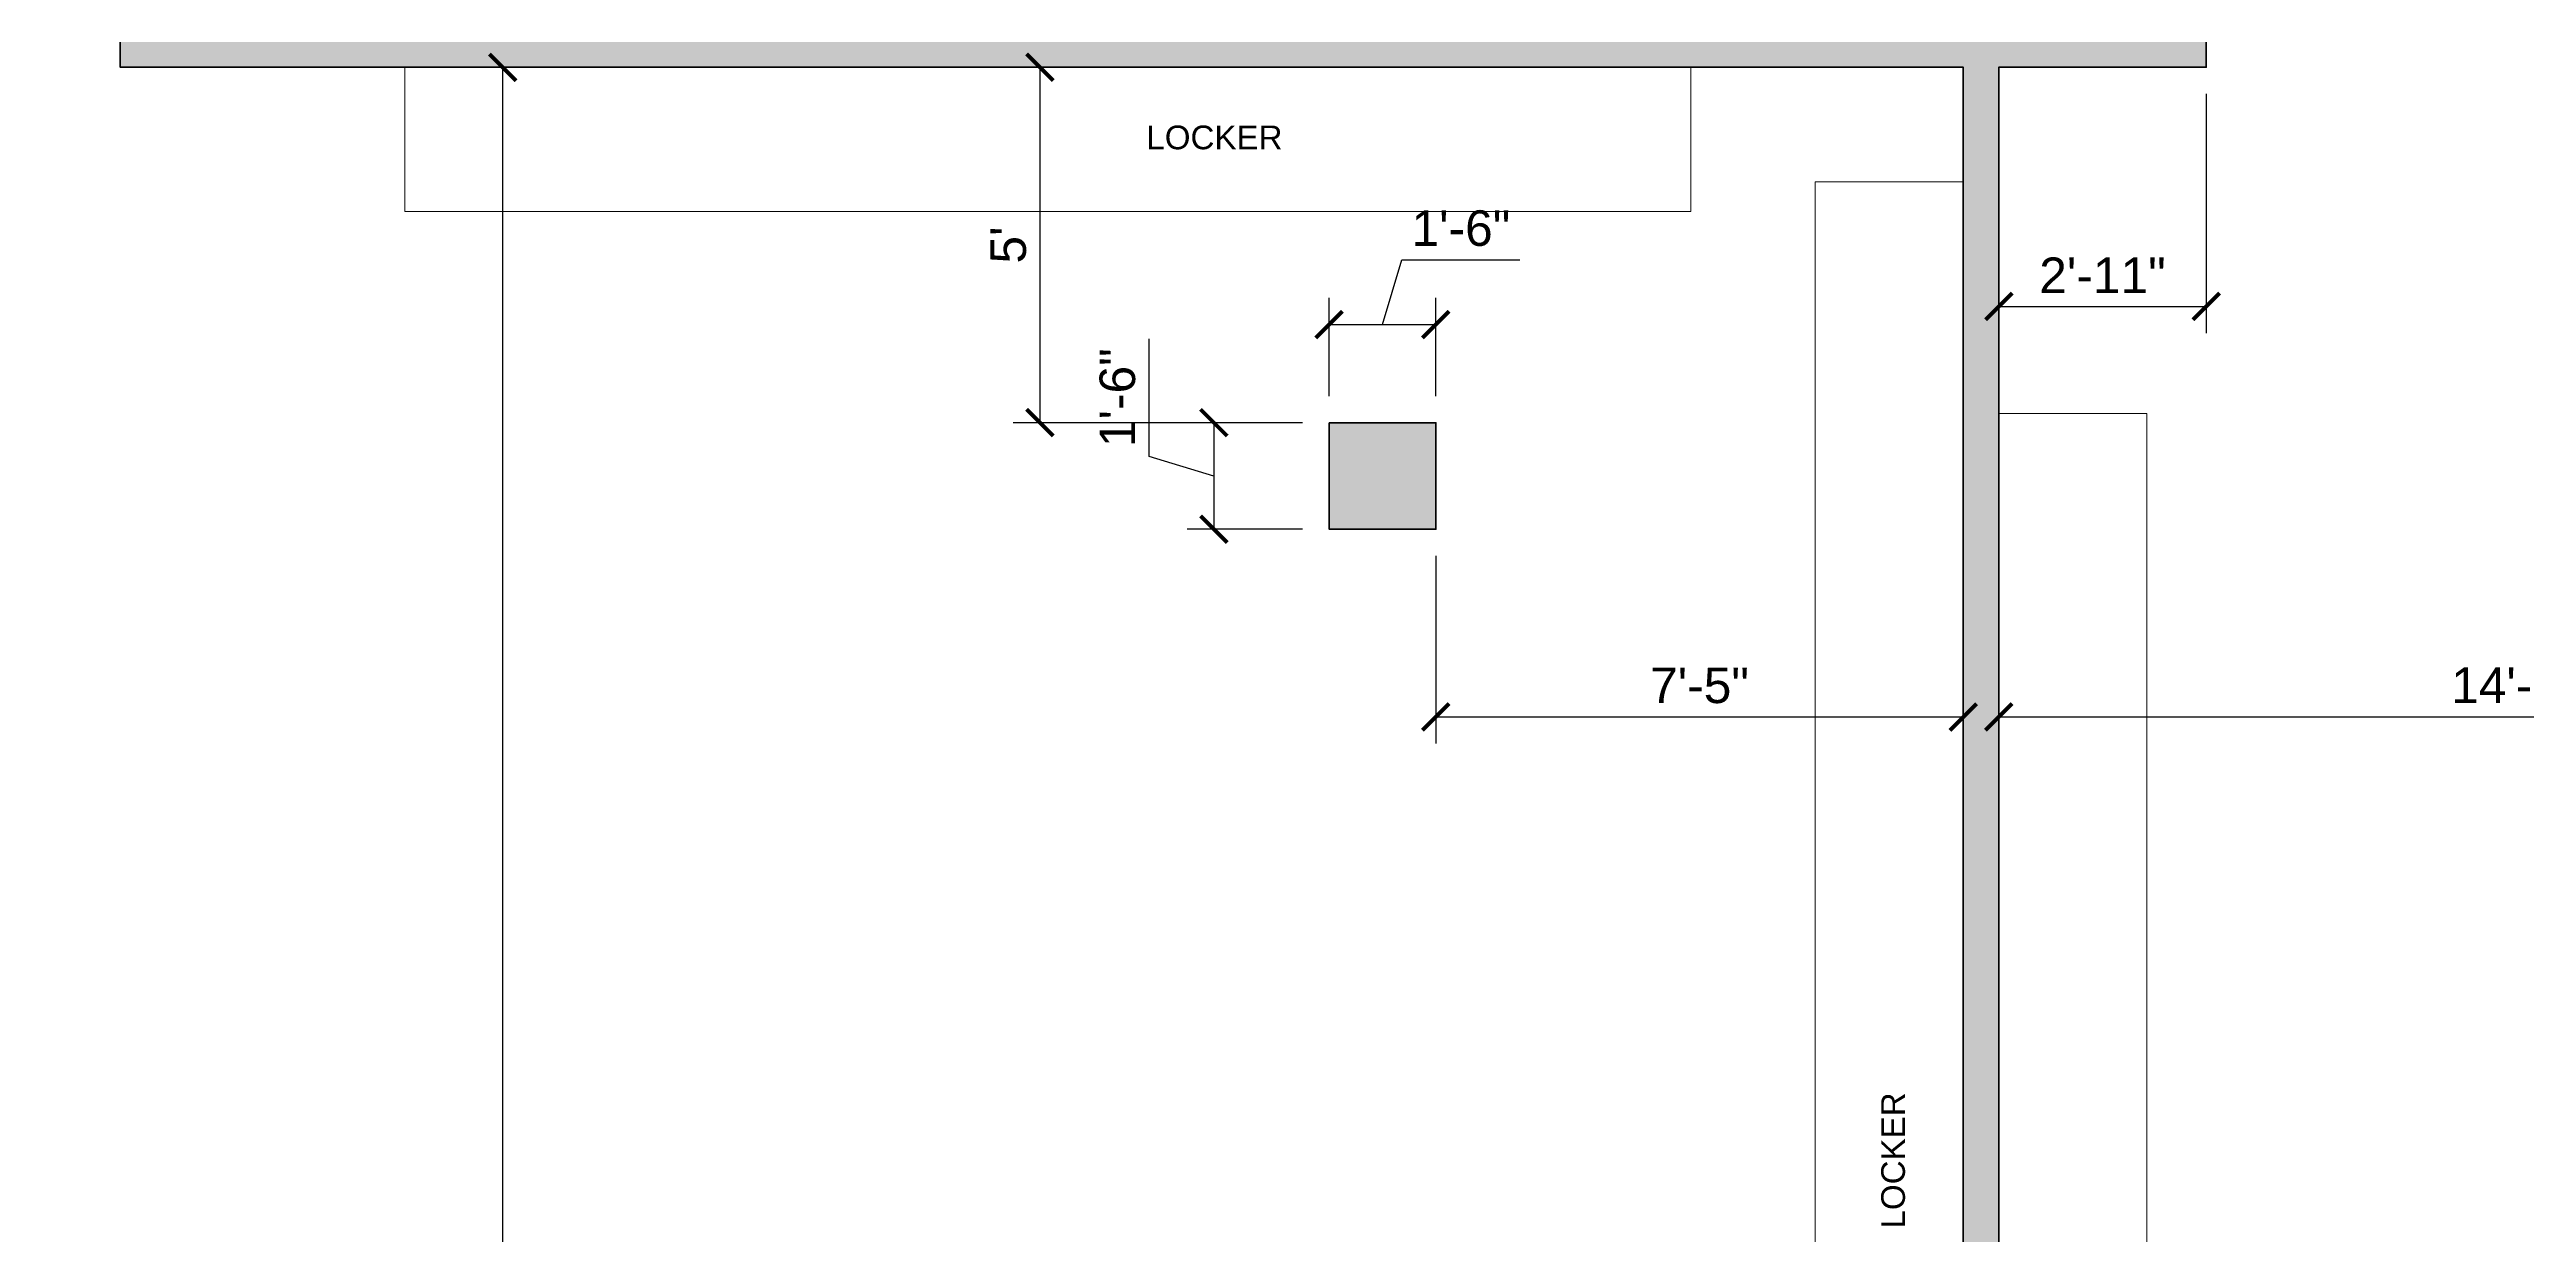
# Model space of a CAD drawing. Header units: inches. Extents: x -2078 to 106214, y -964 to 6385.
# Drawn here: x 44274.4 to 44692.4, y 3831.5 to 4031.5 of the extents above; entities that cross this region are included whole.
import ezdxf

# ---------------------------------------------------------------- set-up
doc = ezdxf.new("R2010")
doc.units = ezdxf.units.IN
doc.header["$MEASUREMENT"] = 0
for name, color, linetype, lineweight in [('A-ANNO', 2, 'Continuous', 5), ('A-ANNO-DIMS', 1, 'Continuous', 9), ('A-DETAIL-3', 40, 'Continuous', 15), ('A-DETL-THIN', 151, 'Continuous', 9), ('A-WALL', 3, 'Continuous', 40)]:
    doc.layers.add(name, color=color, linetype=linetype, lineweight=lineweight)
doc.layers.add('A-HATCH', color=9, linetype='Continuous')
doc.styles.add('Arial_1', font='arial.ttf', dxfattribs={"height": 0.0625})
doc.styles.add('JC', font='arial.ttf', dxfattribs={"height": 0.125})
doc.dimstyles.new('JC-DIMS', dxfattribs={"dimtxt": 0.125, "dimasz": 0.09375, "dimexe": 0.09375, "dimexo": 0.09375, "dimgap": 0.046875, "dimtad": 1, "dimdec": 1, "dimzin": 0, "dimdsep": 46, "dimlunit": 4, "dimtxsty": 'JC', "dimblk": 'ARCHTICK', "dimcen": 0.09, "dimclrd": 1, "dimclre": 1, "dimclrt": 256, "dimadec": 0, "dimazin": 0, "dimtfac": 1, "dimtdec": 1, "dimtofl": 0, "dimtmove": 1, "dimatfit": 3, "dimfxl": 1, "dimtolj": 1, "dimtzin": 0, "dimarcsym": 0})

# ---------------------------------------------------------------- blocks, each defined once
blk = doc.blocks.new('_ArchTick')
at = {"color": 0, "linetype": 'ByBlock', "const_width": 0.15}
blk.add_lwpolyline([(-0.5, -0.5), (0.5, 0.5)], dxfattribs=at)
blk = doc.blocks.new('*D2214')
at = {"layer": 'A-ANNO-DIMS', "color": 1, "lineweight": -2, "transparency": 16777216}
for p, q in [((44499.38, 3985.09), (44502.66, 3996.03)), ((44502.66, 3996.03), (44522.55, 3996.03)), ((44490.38, 3973.03), (44490.38, 3989.59)), ((44508.38, 3973.03), (44508.38, 3989.59)), ((44490.38, 3985.09), (44508.38, 3985.09))]:
    blk.add_line(p, q, dxfattribs=at)
at = {"layer": 'Defpoints', "color": 0, "transparency": 16777216}
for p in [(44508.38, 3985.09), (44490.38, 3968.53), (44508.38, 3968.53)]:
    blk.add_point(p, dxfattribs=at)
at = {"layer": 'A-ANNO-DIMS', "color": 1, "lineweight": -2, "transparency": 16777216, "xscale": 4.5, "yscale": 4.5, "zscale": 4.5, "rotation": 180}
blk.add_blockref('_ArchTick', (44490.38, 3985.09), dxfattribs=at)
at = {"layer": 'A-ANNO-DIMS', "color": 1, "lineweight": -2, "transparency": 16777216, "xscale": 4.5, "yscale": 4.5, "zscale": 4.5}
blk.add_blockref('_ArchTick', (44508.38, 3985.09), dxfattribs=at)
at = {"layer": 'A-ANNO-DIMS', "color": 2, "transparency": 16777216, "insert": (44512.61, 4001.34), "char_height": 6, "width": 0.4008, "attachment_point": 5, "style": 'JC'}
blk.add_mtext('\\A1;1\'-6"', dxfattribs=at)
blk = doc.blocks.new('*D2216')
at = {"layer": 'A-ANNO-DIMS', "color": 1, "lineweight": -2, "transparency": 16777216}
for p, q in [((44459.98, 3962.81), (44459.98, 3982.7)), ((44485.88, 3968.53), (44466.42, 3968.53)), ((44470.92, 3968.53), (44470.92, 3950.53)), ((44470.92, 3959.53), (44459.98, 3962.81)), ((44485.88, 3950.53), (44466.42, 3950.53))]:
    blk.add_line(p, q, dxfattribs=at)
at = {"layer": 'Defpoints', "color": 0, "transparency": 16777216}
for p in [(44490.38, 3968.53), (44470.92, 3950.53), (44490.38, 3950.53)]:
    blk.add_point(p, dxfattribs=at)
at = {"layer": 'A-ANNO-DIMS', "color": 1, "lineweight": -2, "transparency": 16777216, "xscale": 4.5, "yscale": 4.5, "zscale": 4.5}
for p, rotation in [((44470.92, 3968.53), 90), ((44470.92, 3950.53), 270)]:
    blk.add_blockref('_ArchTick', p, dxfattribs=dict(at, rotation=rotation))
at = {"layer": 'A-ANNO-DIMS', "color": 2, "transparency": 16777216, "insert": (44454.67, 3972.76), "char_height": 6, "width": 0.4008, "attachment_point": 5, "rotation": 90, "style": 'JC'}
blk.add_mtext('\\A1;1\'-6"', dxfattribs=at)
blk = doc.blocks.new('*D2220')
at = {"layer": 'A-ANNO-DIMS', "color": 1, "lineweight": -2, "transparency": 16777216}
for p, q in [((44349.75, 4028.53), (44355.41, 4028.53)), ((44350.91, 3564.53), (44350.91, 4028.53)), ((44349.75, 3564.53), (44355.41, 3564.53))]:
    blk.add_line(p, q, dxfattribs=at)
at = {"layer": 'Defpoints', "color": 0, "transparency": 16777216}
for p in [(44345.25, 4028.53), (44350.91, 4028.53), (44345.25, 3564.53)]:
    blk.add_point(p, dxfattribs=at)
at = {"layer": 'A-ANNO-DIMS', "color": 1, "lineweight": -2, "transparency": 16777216, "xscale": 4.5, "yscale": 4.5, "zscale": 4.5}
for p, rotation in [((44350.91, 4028.53), 90), ((44350.91, 3564.53), 270)]:
    blk.add_blockref('_ArchTick', p, dxfattribs=dict(at, rotation=rotation))
at = {"layer": 'A-ANNO-DIMS', "color": 2, "transparency": 16777216, "insert": (44345.59, 3796.53), "char_height": 6, "width": 0.4874, "attachment_point": 5, "rotation": 90, "style": 'JC'}
blk.add_mtext('\\A1;38\'-8"', dxfattribs=at)
blk = doc.blocks.new('*D2116')
at = {"layer": 'A-ANNO-DIMS', "color": 1, "lineweight": -2, "transparency": 16777216}
for p, q in [((44638.38, 4024.03), (44638.38, 3983.66)), ((44603.38, 3989.31), (44603.38, 3983.66)), ((44603.38, 3988.16), (44638.38, 3988.16))]:
    blk.add_line(p, q, dxfattribs=at)
at = {"layer": 'Defpoints', "color": 0, "transparency": 16777216}
for p in [(44638.38, 4028.53), (44603.38, 3993.81), (44638.38, 3988.16)]:
    blk.add_point(p, dxfattribs=at)
at = {"layer": 'A-ANNO-DIMS', "color": 1, "lineweight": -2, "transparency": 16777216, "xscale": 4.5, "yscale": 4.5, "zscale": 4.5, "rotation": 180}
blk.add_blockref('_ArchTick', (44603.38, 3988.16), dxfattribs=at)
at = {"layer": 'A-ANNO-DIMS', "color": 1, "lineweight": -2, "transparency": 16777216, "xscale": 4.5, "yscale": 4.5, "zscale": 4.5}
blk.add_blockref('_ArchTick', (44638.38, 3988.16), dxfattribs=at)
at = {"layer": 'A-ANNO-DIMS', "color": 2, "transparency": 16777216, "insert": (44620.88, 3993.42), "char_height": 6, "width": 0.4874, "attachment_point": 5, "style": 'JC'}
blk.add_mtext('\\A1;2\'-11"', dxfattribs=at)
blk = doc.blocks.new('*D2118')
at = {"layer": 'A-ANNO-DIMS', "color": 1, "lineweight": -2, "transparency": 16777216}
for p, q in [((44508.38, 3946.03), (44508.38, 3914.35)), ((44508.38, 3918.85), (44597.38, 3918.85)), ((44597.38, 3920.01), (44597.38, 3914.35))]:
    blk.add_line(p, q, dxfattribs=at)
at = {"layer": 'Defpoints', "color": 0, "transparency": 16777216}
for p in [(44508.38, 3950.53), (44597.38, 3924.51), (44597.38, 3918.85)]:
    blk.add_point(p, dxfattribs=at)
at = {"layer": 'A-ANNO-DIMS', "color": 1, "lineweight": -2, "transparency": 16777216, "xscale": 4.5, "yscale": 4.5, "zscale": 4.5, "rotation": 180}
blk.add_blockref('_ArchTick', (44508.38, 3918.85), dxfattribs=at)
at = {"layer": 'A-ANNO-DIMS', "color": 1, "lineweight": -2, "transparency": 16777216, "xscale": 4.5, "yscale": 4.5, "zscale": 4.5}
blk.add_blockref('_ArchTick', (44597.38, 3918.85), dxfattribs=at)
at = {"layer": 'A-ANNO-DIMS', "color": 2, "transparency": 16777216, "insert": (44552.88, 3924.15), "char_height": 6, "width": 0.4008, "attachment_point": 5, "style": 'JC'}
blk.add_mtext('\\A1;7\'-5"', dxfattribs=at)
blk = doc.blocks.new('*D2120')
at = {"layer": 'A-ANNO-DIMS', "color": 1, "lineweight": -2, "transparency": 16777216}
for p, q in [((44777.38, 3946.03), (44777.38, 3914.35)), ((44603.38, 3920.01), (44603.38, 3914.35)), ((44603.38, 3918.85), (44777.38, 3918.85))]:
    blk.add_line(p, q, dxfattribs=at)
at = {"layer": 'Defpoints', "color": 0, "transparency": 16777216}
for p in [(44777.38, 3950.53), (44603.38, 3924.51), (44777.38, 3918.85)]:
    blk.add_point(p, dxfattribs=at)
at = {"layer": 'A-ANNO-DIMS', "color": 1, "lineweight": -2, "transparency": 16777216, "xscale": 4.5, "yscale": 4.5, "zscale": 4.5, "rotation": 180}
blk.add_blockref('_ArchTick', (44603.38, 3918.85), dxfattribs=at)
at = {"layer": 'A-ANNO-DIMS', "color": 1, "lineweight": -2, "transparency": 16777216, "xscale": 4.5, "yscale": 4.5, "zscale": 4.5}
blk.add_blockref('_ArchTick', (44777.38, 3918.85), dxfattribs=at)
at = {"layer": 'A-ANNO-DIMS', "color": 2, "transparency": 16777216, "insert": (44690.38, 3924.16), "char_height": 6, "width": 0.4874, "attachment_point": 5, "style": 'JC'}
blk.add_mtext('\\A1;14\'-6"', dxfattribs=at)
blk = doc.blocks.new('*D2126')
at = {"layer": 'A-ANNO-DIMS', "color": 1, "lineweight": -2, "transparency": 16777216}
for p, q in [((44442.71, 4028.53), (44437.06, 4028.53)), ((44441.56, 4028.53), (44441.56, 3968.53)), ((44485.88, 3968.53), (44437.06, 3968.53))]:
    blk.add_line(p, q, dxfattribs=at)
at = {"layer": 'Defpoints', "color": 0, "transparency": 16777216}
for p in [(44447.21, 4028.53), (44441.56, 3968.53), (44490.38, 3968.53)]:
    blk.add_point(p, dxfattribs=at)
at = {"layer": 'A-ANNO-DIMS', "color": 1, "lineweight": -2, "transparency": 16777216, "xscale": 4.5, "yscale": 4.5, "zscale": 4.5}
for p, rotation in [((44441.56, 4028.53), 90), ((44441.56, 3968.53), 270)]:
    blk.add_blockref('_ArchTick', p, dxfattribs=dict(at, rotation=rotation))
at = {"layer": 'A-ANNO-DIMS', "color": 2, "transparency": 16777216, "insert": (44436.26, 3998.53), "char_height": 6, "width": 0.4008, "attachment_point": 5, "rotation": 90, "style": 'JC'}
blk.add_mtext("\\A1;5'", dxfattribs=at)

msp = doc.modelspace()

# ---------------------------------------------------------------- hatches: boundary and pattern name
at = {"layer": 'A-HATCH'}
h = msp.add_hatch(color=256, dxfattribs=at)
h.dxf.hatch_style = 1
h.paths.add_polyline_path([(45301.379, 4766.533), (43718.379, 4766.533), (43718.379, 4694.204), (43561.379, 4694.204), (43561.379, 4569.204), (43522.379, 4569.204), (43522.379, 4561.204), (43574.379, 4561.204), (43574.379, 4681.204), (43718.379, 4681.204), (43718.379, 4676.408), (43734.379, 4676.408), (43734.379, 4751.533), (43860.379, 4751.533), (43860.379, 4689.033), (43868.379, 4689.033), (43868.379, 4753.533), (44076.379, 4753.533), (44076.379, 4747.533), (44081.379, 4747.533), (44081.379, 4753.533), (45130.379, 4753.533), (45130.379, 4715.533), (45138.379, 4715.533), (45138.379, 4750.533), (45285.379, 4750.533), (45285.379, 4608.533), (45138.379, 4608.533), (45138.379, 4643.533), (45130.379, 4643.533), (45130.379, 4598.533), (45210.379, 4598.533), (45210.379, 4400.533), (45131.379, 4400.533), (45131.379, 4371.533), (45035.379, 4371.533), (45035.379, 4365.533), (45085.146, 4365.533), (45085.146, 4351.533), (45103.146, 4351.533), (45103.146, 4365.533), (45137.379, 4365.533), (45137.379, 4392.533), (45210.379, 4392.533), (45210.379, 4381.696), (45218.379, 4381.696), (45218.379, 4598.533), (45288.379, 4598.533), (45288.379, 4499.92), (45288.379, 4272.533), (45157.379, 4272.533), (45157.379, 4266.533), (45199.506, 4266.533), (45199.506, 4264.533), (45288.379, 4264.533), (45288.379, 3976.533), (45111.379, 3976.533), (45111.379, 4266.533), (45121.379, 4266.533), (45121.379, 4272.533), (45106.379, 4272.533), (45106.379, 3975.928), (45077.379, 3975.928), (45077.379, 3964.928), (45074.382, 3964.928), (45074.382, 3959.928), (45076.382, 3959.928), (45076.382, 3848.928), (45082.382, 3848.928), (45082.382, 3941.533), (45122.382, 3941.533), (45122.382, 3964.533), (45288.379, 3964.533), (45288.379, 3642.533), (45150.379, 3642.533), (45150.379, 3634.533), (45288.379, 3634.533), (45288.379, 3564.533), (44978.382, 3564.533), (44978.382, 3959.928), (45026.382, 3959.928), (45026.382, 3964.928), (44978.382, 3964.928), (44978.382, 3987.533), (44972.382, 3987.533), (44972.382, 3567.533), (44786.382, 3567.533), (44786.382, 3690.533), (44780.382, 3690.533), (44780.382, 3567.533), (44603.382, 3567.533), (44603.382, 3634.533), (44734.369, 3634.533), (44734.369, 3640.533), (44603.382, 3640.533), (44603.382, 4028.533), (44638.379, 4028.533), (44638.379, 4060.533), (44659.379, 4060.533), (44659.379, 4066.533), (44638.379, 4066.533), (44638.379, 4226.533), (44631.379, 4226.533), (44631.379, 4207.533), (44557.379, 4207.533), (44557.379, 4201.533), (44631.379, 4201.533), (44631.379, 4089.166), (44631.379, 4050.079), (44631.379, 4034.533), (44626.835, 4034.533), (44585.747, 4034.533), (44472.379, 4034.533), (44472.379, 4087.533), (44513.404, 4087.533), (44513.404, 4093.533), (44472.379, 4093.533), (44472.379, 4134.533), (44493.876, 4134.533), (44513.404, 4134.533), (44513.404, 4140.533), (44472.379, 4140.533), (44472.379, 4201.533), (44493.876, 4201.533), (44513.379, 4201.533), (44513.379, 4207.533), (44472.379, 4207.533), (44472.379, 4266.533), (44631.379, 4266.533), (44631.379, 4262.533), (44638.379, 4262.533), (44638.379, 4272.533), (44464.379, 4272.533), (44464.379, 4260.533), (44292.379, 4260.533), (44292.379, 4272.506), (44286.379, 4272.506), (44286.379, 4221.395), (44292.379, 4221.395), (44292.379, 4254.533), (44353.379, 4254.533), (44353.379, 4173.533), (44359.379, 4173.533), (44359.379, 4254.533), (44464.379, 4254.533), (44464.379, 4034.533), (44452.734, 4034.533), (44409.65, 4034.533), (44292.379, 4034.533), (44292.379, 4185.395), (44286.379, 4185.395), (44286.379, 4067.506), (44267.379, 4067.506), (44267.379, 4061.506), (44286.379, 4061.506), (44286.379, 4028.533), (44597.382, 4028.533), (44597.382, 3640.533), (44467.379, 3640.533), (44467.379, 3634.533), (44597.382, 3634.533), (44597.382, 3567.533), (44421.379, 3567.533), (44421.379, 3684.533), (44415.379, 3684.533), (44415.379, 3564.533), (44288.379, 3564.533), (44288.379, 3633.613), (44284.379, 3633.613), (44284.379, 3564.533), (44226.379, 3564.533), (44226.379, 3569.533), (44220.379, 3569.533), (44220.379, 3564.533), (43841.379, 3564.533), (43841.379, 3552.533), (43849.627, 3552.533), (43849.627, 3537.533), (43866.254, 3537.533), (43866.254, 3468.533), (43876.754, 3468.533), (43876.754, 3448.812), (43877.386, 3448.812), (43881.506, 3441.676), (43886.462, 3455.292), (43888.754, 3451.323), (43888.754, 3480.533), (43878.254, 3480.533), (43878.254, 3552.533), (45301.379, 3552.533)])
h = msp.add_hatch(color=256, dxfattribs=at)
h.dxf.hatch_style = 1
h.paths.add_polyline_path([(44490.382, 3968.533), (44508.382, 3968.533), (44508.382, 3950.533), (44490.382, 3950.533)])

# ---------------------------------------------------------------- linework, layer by layer
at = {"layer": 'A-DETAIL-3', "lineweight": 9}
for p, q in [((44334.404, 4028.533), (44334.404, 4004.201)), ((44551.404, 4028.533), (44551.404, 4004.201)), ((44597.382, 4009.201), (44572.404, 4009.201)), ((44572.404, 4009.201), (44572.404, 3673.201)), ((44334.404, 4004.201), (44551.404, 4004.201)), ((44628.382, 3970.076), (44603.382, 3970.076)), ((44628.382, 3657.076), (44628.382, 3970.076))]:
    msp.add_line(p, q, dxfattribs=at)
at = {"layer": 'A-DETL-THIN'}
for p, q in [((44508.382, 3968.533), (44490.382, 3968.533)), ((44490.382, 3968.533), (44490.382, 3950.533)), ((44508.382, 3950.533), (44508.382, 3968.533)), ((44490.382, 3950.533), (44508.382, 3950.533))]:
    msp.add_line(p, q, dxfattribs=at)
at = {"layer": 'A-WALL', "lineweight": 60}
for points in [[(44603.382, 3640.533), (44603.382, 4028.533), (44638.379, 4028.533), (44638.379, 4060.533), (44659.379, 4060.533), (44659.379, 4066.533), (44638.379, 4066.533), (44638.379, 4226.533), (44631.379, 4226.533), (44631.379, 4207.533), (44557.379, 4207.533), (44557.379, 4201.533), (44631.379, 4201.533), (44631.379, 4089.166), (44631.379, 4050.079)], [(44267.379, 4061.506), (44286.379, 4061.506), (44286.379, 4028.533), (44597.382, 4028.533), (44597.382, 3640.533), (44467.379, 3640.533), (44467.379, 3634.533), (44597.382, 3634.533), (44597.382, 3567.533), (44421.379, 3567.533), (44421.379, 3684.533), (44415.379, 3684.533), (44415.379, 3564.533), (44288.379, 3564.533), (44288.379, 3633.613), (44284.379, 3633.613), (44284.379, 3564.533), (44226.379, 3564.533)]]:
    msp.add_lwpolyline(points, dxfattribs=at)
at = {"layer": 'A-WALL'}
msp.add_lwpolyline([(44490.382, 3968.533), (44508.382, 3968.533), (44508.382, 3950.533), (44490.382, 3950.533)], close=True, dxfattribs=at)

# ---------------------------------------------------------------- texts
at = {"layer": 'A-ANNO', "insert": (44459.525, 4018.695), "char_height": 4, "width": 28.684, "attachment_point": 1, "style": 'Arial_1'}
msp.add_mtext('LOCKER', dxfattribs=at)
at = {"layer": 'A-ANNO', "insert": (44583.538, 3832.491), "char_height": 4, "width": 28.684, "attachment_point": 1, "rotation": 90, "style": 'Arial_1'}
msp.add_mtext('LOCKER', dxfattribs=at)

# ---------------------------------------------------------------- dimensions: what is measured, and where the dimension line sits
at = {"layer": 'A-ANNO-DIMS'}
for base, p1, p2, picture, middle in [((44350.906, 4028.533), (44345.249, 3564.533), (44345.249, 4028.533), '*D2220', (44345.59, 3796.533)), ((44441.557, 3968.533), (44447.214, 4028.533), (44490.382, 3968.533), '*D2126', (44436.256, 3998.533)), ((44470.922, 3950.533), (44490.382, 3968.533), (44490.382, 3950.533), '*D2216', (44454.67, 3965.064))]:
    dim = msp.add_linear_dim(base=base, p1=p1, p2=p2, angle=90, dimstyle='JC-DIMS', override={"dimclrt": 2}, dxfattribs=at)
    dim.commit()
    dim.dimension.update_dxf_attribs({"geometry": picture, "text_midpoint": middle})
for base, p1, p2, picture, middle in [((44638.379, 3988.155), (44603.382, 3993.812), (44638.379, 4028.533), '*D2116', (44620.88, 3993.418)), ((44508.382, 3985.09), (44490.382, 3968.533), (44508.382, 3968.533), '*D2214', (44504.913, 4001.342)), ((44597.382, 3918.851), (44508.382, 3950.533), (44597.382, 3924.508), '*D2118', (44552.882, 3924.152)), ((44777.382, 3918.851), (44603.382, 3924.508), (44777.382, 3950.533), '*D2120', (44690.382, 3924.164))]:
    dim = msp.add_linear_dim(base=base, p1=p1, p2=p2, dimstyle='JC-DIMS', override={"dimclrt": 2}, dxfattribs=at)
    dim.commit()
    dim.dimension.update_dxf_attribs({"geometry": picture, "text_midpoint": middle})

doc.saveas('drawing.dxf')
